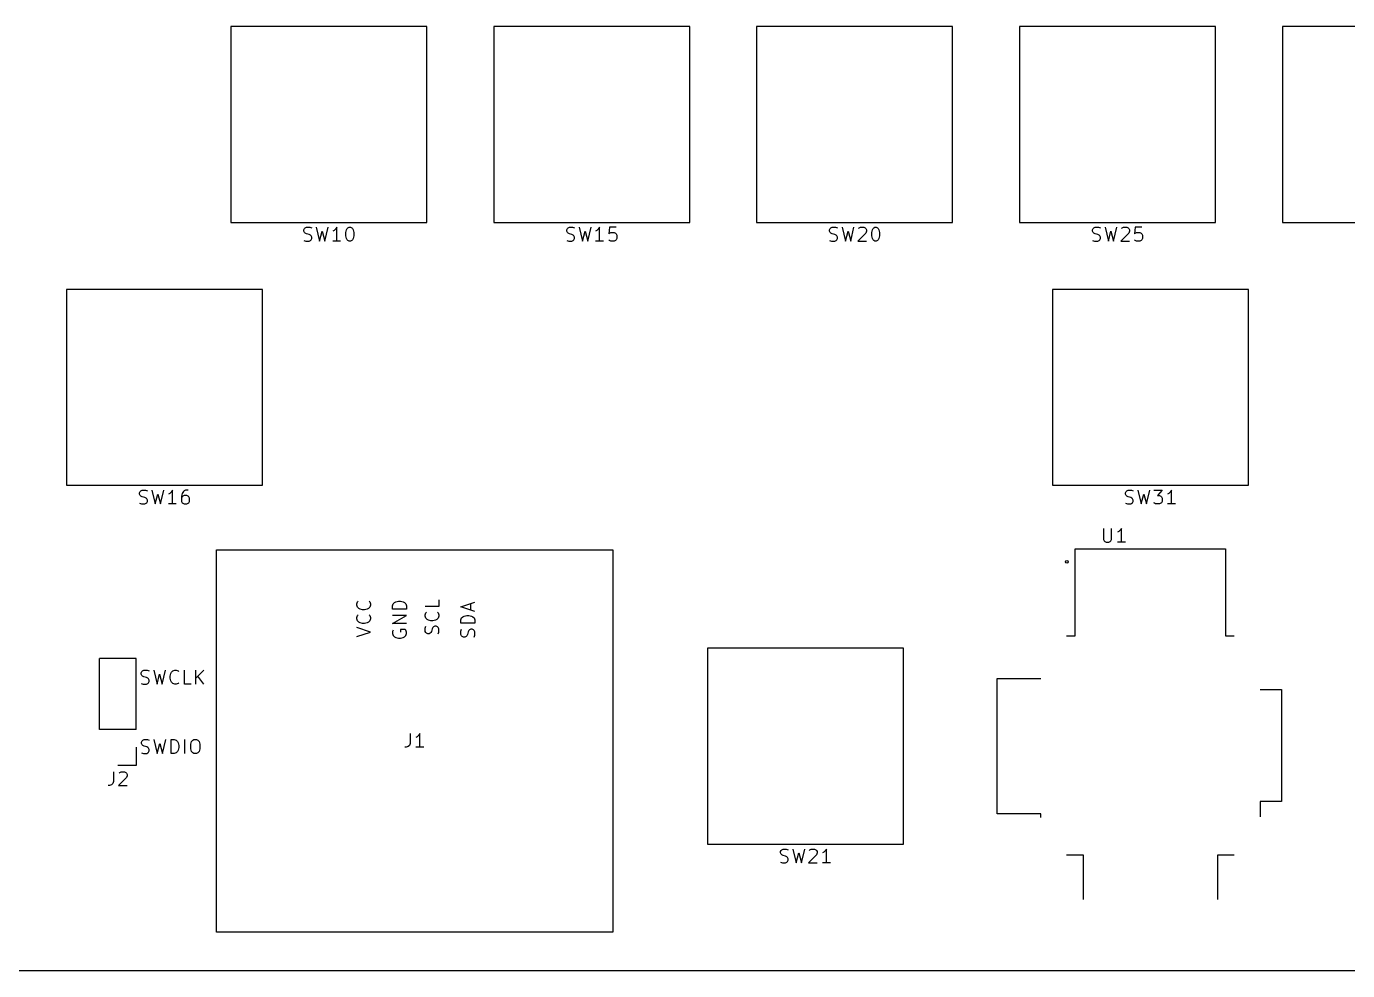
# Model space of a CAD drawing. Extents: x 64 to 386, y -179 to -51.
# Drawn here: x 122 to 217.8, y -179.3 to -110.8 of the extents above; entities that cross this region are included whole.
import ezdxf

# ---------------------------------------------------------------- set-up
doc = ezdxf.new("R2010")
doc.units = 0
doc.layers.add('BLACK', color=7, linetype='CONTINUOUS')

msp = doc.modelspace()

# ---------------------------------------------------------------- linework, layer by layer
at = {"layer": 'BLACK', "linetype": 'CONTINUOUS'}
for p, q in [((136.847, -110.85), (136.847, -125.05)), ((151.047, -110.85), (136.847, -110.85)), ((151.047, -125.05), (151.047, -110.85)), ((155.897, -110.85), (155.897, -125.05)), ((170.097, -110.85), (155.897, -110.85)), ((170.097, -125.05), (170.097, -110.85)), ((174.947, -110.85), (174.947, -125.05)), ((189.147, -110.85), (174.947, -110.85)), ((189.147, -125.05), (189.147, -110.85)), ((193.998, -110.85), (193.998, -125.05)), ((208.197, -110.85), (193.998, -110.85)), ((208.197, -125.05), (208.197, -110.85)), ((213.047, -110.85), (213.047, -125.05)), ((227.248, -110.85), (213.047, -110.85)), ((136.847, -125.05), (151.047, -125.05)), ((142.233, -125.45), (142.328, -125.402)), ((142.328, -125.402), (142.567, -125.402)), ((142.567, -125.402), (142.709, -125.45)), ((143.043, -125.402), (143.281, -126.402)), ((143.662, -126.402), (143.9, -125.402)), ((144.519, -125.402), (144.424, -125.545)), ((144.519, -126.402), (144.519, -125.402)), ((145.328, -125.45), (145.424, -125.402)), ((145.424, -125.402), (145.519, -125.402)), ((145.519, -125.402), (145.614, -125.45)), ((155.897, -125.05), (170.097, -125.05)), ((161.283, -125.45), (161.378, -125.402)), ((161.378, -125.402), (161.617, -125.402)), ((161.617, -125.402), (161.759, -125.45)), ((162.093, -125.402), (162.331, -126.402)), ((162.712, -126.402), (162.95, -125.402)), ((163.569, -125.402), (163.474, -125.545)), ((163.569, -126.402), (163.569, -125.402)), ((164.283, -125.402), (164.236, -125.879)), ((164.759, -125.402), (164.283, -125.402)), ((174.947, -125.05), (189.147, -125.05)), ((180.333, -125.45), (180.428, -125.402)), ((180.428, -125.402), (180.667, -125.402)), ((180.667, -125.402), (180.809, -125.45)), ((181.143, -125.402), (181.381, -126.402)), ((181.762, -126.402), (182, -125.402)), ((182.381, -125.45), (182.476, -125.402)), ((182.476, -125.402), (182.714, -125.402)), ((182.714, -125.402), (182.809, -125.45)), ((183.428, -125.45), (183.524, -125.402)), ((183.524, -125.402), (183.619, -125.402)), ((183.619, -125.402), (183.714, -125.45)), ((193.998, -125.05), (208.197, -125.05)), ((199.383, -125.45), (199.478, -125.402)), ((199.478, -125.402), (199.717, -125.402)), ((199.717, -125.402), (199.859, -125.45)), ((200.193, -125.402), (200.431, -126.402)), ((200.812, -126.402), (201.05, -125.402)), ((201.431, -125.45), (201.526, -125.402)), ((201.526, -125.402), (201.764, -125.402)), ((201.764, -125.402), (201.859, -125.45)), ((202.383, -125.402), (202.336, -125.879)), ((202.859, -125.402), (202.383, -125.402)), ((213.047, -125.05), (227.248, -125.05)), ((142.138, -125.593), (142.186, -125.498)), ((142.138, -125.688), (142.138, -125.593)), ((142.186, -125.783), (142.138, -125.688)), ((142.138, -126.355), (142.281, -126.402)), ((142.186, -125.498), (142.233, -125.45)), ((142.233, -125.831), (142.186, -125.783)), ((142.328, -125.879), (142.233, -125.831)), ((142.519, -125.926), (142.328, -125.879)), ((142.614, -125.974), (142.519, -125.926)), ((142.519, -126.402), (142.614, -126.355)), ((142.662, -126.021), (142.614, -125.974)), ((142.614, -126.355), (142.662, -126.307)), ((142.709, -126.117), (142.662, -126.021)), ((142.662, -126.307), (142.709, -126.212)), ((142.709, -126.212), (142.709, -126.117)), ((143.281, -126.402), (143.471, -125.688)), ((143.471, -125.688), (143.662, -126.402)), ((144.328, -125.64), (144.233, -125.688)), ((144.424, -125.545), (144.328, -125.64)), ((145.186, -125.783), (145.233, -125.593)), ((145.186, -126.021), (145.186, -125.783)), ((145.233, -126.212), (145.186, -126.021)), ((145.233, -125.593), (145.281, -125.498)), ((145.281, -126.307), (145.233, -126.212)), ((145.281, -125.498), (145.328, -125.45)), ((145.328, -126.355), (145.281, -126.307)), ((145.424, -126.402), (145.328, -126.355)), ((145.614, -126.355), (145.519, -126.402)), ((145.614, -125.45), (145.662, -125.498)), ((145.662, -126.307), (145.614, -126.355)), ((145.662, -125.498), (145.709, -125.593)), ((145.709, -126.212), (145.662, -126.307)), ((145.709, -125.593), (145.757, -125.783)), ((145.757, -126.021), (145.709, -126.212)), ((145.757, -125.783), (145.757, -126.021)), ((161.188, -125.593), (161.236, -125.498)), ((161.188, -125.688), (161.188, -125.593)), ((161.236, -125.783), (161.188, -125.688)), ((161.188, -126.355), (161.331, -126.402)), ((161.236, -125.498), (161.283, -125.45)), ((161.283, -125.831), (161.236, -125.783)), ((161.378, -125.879), (161.283, -125.831)), ((161.569, -125.926), (161.378, -125.879)), ((161.664, -125.974), (161.569, -125.926)), ((161.569, -126.402), (161.664, -126.355)), ((161.712, -126.021), (161.664, -125.974)), ((161.664, -126.355), (161.712, -126.307)), ((161.759, -126.117), (161.712, -126.021)), ((161.712, -126.307), (161.759, -126.212)), ((161.759, -126.212), (161.759, -126.117)), ((162.331, -126.402), (162.521, -125.688)), ((162.521, -125.688), (162.712, -126.402)), ((163.378, -125.64), (163.283, -125.688)), ((163.474, -125.545), (163.378, -125.64)), ((164.236, -125.879), (164.283, -125.831)), ((164.283, -126.355), (164.236, -126.307)), ((164.283, -125.831), (164.378, -125.783)), ((164.378, -126.402), (164.283, -126.355)), ((164.378, -125.783), (164.617, -125.783)), ((164.617, -125.783), (164.712, -125.831)), ((164.712, -126.355), (164.617, -126.402)), ((164.712, -125.831), (164.759, -125.879)), ((164.759, -126.307), (164.712, -126.355)), ((164.759, -125.879), (164.807, -125.974)), ((164.807, -126.212), (164.759, -126.307)), ((164.807, -125.974), (164.807, -126.212)), ((180.238, -125.593), (180.286, -125.498)), ((180.238, -125.688), (180.238, -125.593)), ((180.286, -125.783), (180.238, -125.688)), ((180.238, -126.355), (180.381, -126.402)), ((180.286, -125.498), (180.333, -125.45)), ((180.333, -125.831), (180.286, -125.783)), ((180.428, -125.879), (180.333, -125.831)), ((180.619, -125.926), (180.428, -125.879)), ((180.714, -125.974), (180.619, -125.926)), ((180.619, -126.402), (180.714, -126.355)), ((180.762, -126.021), (180.714, -125.974)), ((180.714, -126.355), (180.762, -126.307)), ((180.809, -126.117), (180.762, -126.021)), ((180.762, -126.307), (180.809, -126.212)), ((180.809, -126.212), (180.809, -126.117)), ((181.381, -126.402), (181.571, -125.688)), ((181.571, -125.688), (181.762, -126.402)), ((182.857, -125.831), (182.286, -126.402)), ((182.333, -125.498), (182.381, -125.45)), ((182.809, -125.45), (182.857, -125.498)), ((182.857, -125.498), (182.905, -125.593)), ((182.905, -125.688), (182.857, -125.831)), ((182.905, -125.593), (182.905, -125.688)), ((183.286, -125.783), (183.333, -125.593)), ((183.286, -126.021), (183.286, -125.783)), ((183.333, -126.212), (183.286, -126.021)), ((183.333, -125.593), (183.381, -125.498)), ((183.381, -126.307), (183.333, -126.212)), ((183.381, -125.498), (183.428, -125.45)), ((183.428, -126.355), (183.381, -126.307)), ((183.524, -126.402), (183.428, -126.355)), ((183.714, -126.355), (183.619, -126.402)), ((183.714, -125.45), (183.762, -125.498)), ((183.762, -126.307), (183.714, -126.355)), ((183.762, -125.498), (183.809, -125.593)), ((183.809, -126.212), (183.762, -126.307)), ((183.809, -125.593), (183.857, -125.783)), ((183.857, -126.021), (183.809, -126.212)), ((183.857, -125.783), (183.857, -126.021)), ((199.288, -125.593), (199.336, -125.498)), ((199.288, -125.688), (199.288, -125.593)), ((199.336, -125.783), (199.288, -125.688)), ((199.288, -126.355), (199.431, -126.402)), ((199.336, -125.498), (199.383, -125.45)), ((199.383, -125.831), (199.336, -125.783)), ((199.478, -125.879), (199.383, -125.831)), ((199.669, -125.926), (199.478, -125.879)), ((199.764, -125.974), (199.669, -125.926)), ((199.669, -126.402), (199.764, -126.355)), ((199.812, -126.021), (199.764, -125.974)), ((199.764, -126.355), (199.812, -126.307)), ((199.859, -126.117), (199.812, -126.021)), ((199.812, -126.307), (199.859, -126.212)), ((199.859, -126.212), (199.859, -126.117)), ((200.431, -126.402), (200.621, -125.688)), ((200.621, -125.688), (200.812, -126.402)), ((201.907, -125.831), (201.336, -126.402)), ((201.383, -125.498), (201.431, -125.45)), ((201.859, -125.45), (201.907, -125.498)), ((201.907, -125.498), (201.955, -125.593)), ((201.955, -125.688), (201.907, -125.831)), ((201.955, -125.593), (201.955, -125.688)), ((202.336, -125.879), (202.383, -125.831)), ((202.383, -126.355), (202.336, -126.307)), ((202.383, -125.831), (202.478, -125.783)), ((202.478, -126.402), (202.383, -126.355)), ((202.478, -125.783), (202.717, -125.783)), ((202.717, -125.783), (202.812, -125.831)), ((202.812, -126.355), (202.717, -126.402)), ((202.812, -125.831), (202.859, -125.879)), ((202.859, -126.307), (202.812, -126.355)), ((202.859, -125.879), (202.907, -125.974)), ((202.907, -126.212), (202.859, -126.307)), ((202.907, -125.974), (202.907, -126.212)), ((142.281, -126.402), (142.519, -126.402)), ((144.805, -126.402), (144.233, -126.402)), ((145.519, -126.402), (145.424, -126.402)), ((161.331, -126.402), (161.569, -126.402)), ((163.855, -126.402), (163.283, -126.402)), ((164.617, -126.402), (164.378, -126.402)), ((180.381, -126.402), (180.619, -126.402)), ((182.286, -126.402), (182.905, -126.402)), ((183.619, -126.402), (183.524, -126.402)), ((199.431, -126.402), (199.669, -126.402)), ((201.336, -126.402), (201.955, -126.402)), ((202.717, -126.402), (202.478, -126.402)), ((124.941, -129.9), (124.941, -144.1)), ((139.141, -129.9), (124.941, -129.9)), ((139.141, -144.1), (139.141, -129.9)), ((210.579, -129.9), (196.379, -129.9)), ((196.379, -129.9), (196.379, -144.1)), ((210.579, -144.1), (210.579, -129.9)), ((124.941, -144.1), (139.141, -144.1)), ((130.232, -144.643), (130.279, -144.548)), ((130.279, -144.548), (130.327, -144.5)), ((130.327, -144.5), (130.422, -144.452)), ((130.422, -144.452), (130.66, -144.452)), ((130.66, -144.452), (130.803, -144.5)), ((131.136, -144.452), (131.375, -145.452)), ((131.756, -145.452), (131.994, -144.452)), ((132.613, -144.452), (132.517, -144.595)), ((132.613, -145.452), (132.613, -144.452)), ((133.422, -144.548), (133.327, -144.69)), ((133.47, -144.5), (133.422, -144.548)), ((133.565, -144.452), (133.47, -144.5)), ((133.756, -144.452), (133.565, -144.452)), ((196.379, -144.1), (210.579, -144.1)), ((201.669, -144.643), (201.717, -144.548)), ((201.717, -144.548), (201.764, -144.5)), ((201.764, -144.5), (201.86, -144.452)), ((201.86, -144.452), (202.098, -144.452)), ((202.098, -144.452), (202.241, -144.5)), ((202.574, -144.452), (202.812, -145.452)), ((203.193, -145.452), (203.431, -144.452)), ((203.717, -144.452), (204.336, -144.452)), ((204.336, -144.452), (204.003, -144.833)), ((205.003, -144.452), (204.907, -144.595)), ((205.003, -145.452), (205.003, -144.452)), ((130.232, -144.738), (130.232, -144.643)), ((130.279, -144.833), (130.232, -144.738)), ((130.232, -145.405), (130.375, -145.452)), ((130.327, -144.881), (130.279, -144.833)), ((130.422, -144.929), (130.327, -144.881)), ((130.375, -145.452), (130.613, -145.452)), ((130.613, -144.976), (130.422, -144.929)), ((130.708, -145.024), (130.613, -144.976)), ((130.613, -145.452), (130.708, -145.405)), ((130.756, -145.071), (130.708, -145.024)), ((130.708, -145.405), (130.756, -145.357)), ((130.803, -145.167), (130.756, -145.071)), ((130.756, -145.357), (130.803, -145.262)), ((130.803, -145.262), (130.803, -145.167)), ((131.375, -145.452), (131.565, -144.738)), ((131.565, -144.738), (131.756, -145.452)), ((132.422, -144.69), (132.327, -144.738)), ((132.898, -145.452), (132.327, -145.452)), ((132.517, -144.595), (132.422, -144.69)), ((133.327, -144.69), (133.279, -144.881)), ((133.279, -144.881), (133.279, -145.262)), ((133.327, -144.929), (133.279, -145.024)), ((133.279, -145.262), (133.327, -145.357)), ((133.375, -144.881), (133.327, -144.929)), ((133.327, -145.357), (133.375, -145.405)), ((133.47, -144.833), (133.375, -144.881)), ((133.375, -145.405), (133.47, -145.452)), ((133.66, -144.833), (133.47, -144.833)), ((133.47, -145.452), (133.66, -145.452)), ((133.756, -144.881), (133.66, -144.833)), ((133.66, -145.452), (133.756, -145.405)), ((133.803, -144.929), (133.756, -144.881)), ((133.756, -145.405), (133.803, -145.357)), ((133.851, -145.024), (133.803, -144.929)), ((133.803, -145.357), (133.851, -145.262)), ((133.851, -145.262), (133.851, -145.024)), ((201.669, -144.738), (201.669, -144.643)), ((201.717, -144.833), (201.669, -144.738)), ((201.669, -145.405), (201.812, -145.452)), ((201.764, -144.881), (201.717, -144.833)), ((201.86, -144.929), (201.764, -144.881)), ((201.812, -145.452), (202.05, -145.452)), ((202.05, -144.976), (201.86, -144.929)), ((202.145, -145.024), (202.05, -144.976)), ((202.05, -145.452), (202.145, -145.405)), ((202.193, -145.071), (202.145, -145.024)), ((202.145, -145.405), (202.193, -145.357)), ((202.241, -145.167), (202.193, -145.071)), ((202.193, -145.357), (202.241, -145.262)), ((202.241, -145.262), (202.241, -145.167)), ((202.812, -145.452), (203.003, -144.738)), ((203.003, -144.738), (203.193, -145.452)), ((203.764, -145.405), (203.717, -145.357)), ((203.86, -145.452), (203.764, -145.405)), ((204.145, -145.452), (203.86, -145.452)), ((204.003, -144.833), (204.145, -144.833)), ((204.145, -144.833), (204.241, -144.881)), ((204.241, -145.405), (204.145, -145.452)), ((204.241, -144.881), (204.288, -144.929)), ((204.288, -145.357), (204.241, -145.405)), ((204.288, -144.929), (204.336, -145.024)), ((204.336, -145.262), (204.288, -145.357)), ((204.336, -145.024), (204.336, -145.262)), ((204.812, -144.69), (204.717, -144.738)), ((205.288, -145.452), (204.717, -145.452)), ((204.907, -144.595), (204.812, -144.69)), ((200.092, -147.217), (200.092, -148.027)), ((200.663, -148.027), (200.663, -147.217)), ((201.282, -147.36), (201.187, -147.455)), ((201.378, -147.217), (201.282, -147.36)), ((201.378, -148.217), (201.378, -147.217)), ((200.092, -148.027), (200.139, -148.122)), ((200.139, -148.122), (200.187, -148.17)), ((200.187, -148.17), (200.282, -148.217)), ((200.282, -148.217), (200.473, -148.217)), ((200.473, -148.217), (200.568, -148.17)), ((200.568, -148.17), (200.616, -148.122)), ((200.616, -148.122), (200.663, -148.027)), ((201.187, -147.455), (201.092, -147.503)), ((201.663, -148.217), (201.092, -148.217)), ((135.82, -148.78), (164.52, -148.78)), ((135.82, -176.48), (135.82, -148.78)), ((164.52, -148.78), (164.52, -176.48)), ((198.029, -148.7), (208.929, -148.7)), ((198.029, -155), (198.029, -148.7)), ((208.929, -148.7), (208.929, -155)), ((145.972, -152.682), (146.02, -152.54)), ((145.972, -152.778), (145.972, -152.682)), ((146.02, -152.92), (145.972, -152.778)), ((146.02, -152.54), (146.068, -152.492)), ((146.115, -153.016), (146.02, -152.92)), ((146.21, -153.063), (146.115, -153.016)), ((146.401, -153.111), (146.21, -153.063)), ((146.544, -153.111), (146.401, -153.111)), ((146.734, -153.063), (146.544, -153.111)), ((146.83, -153.016), (146.734, -153.063)), ((146.925, -152.92), (146.83, -153.016)), ((146.877, -152.492), (146.925, -152.54)), ((146.925, -152.54), (146.972, -152.682)), ((146.972, -152.778), (146.925, -152.92)), ((146.972, -152.682), (146.972, -152.778)), ((148.572, -152.83), (148.62, -152.687)), ((148.572, -153.068), (148.572, -152.83)), ((149.572, -153.068), (148.572, -153.068)), ((148.62, -152.687), (148.715, -152.592)), ((148.715, -152.592), (148.81, -152.544)), ((148.81, -152.544), (149.001, -152.497)), ((149.001, -152.497), (149.144, -152.497)), ((149.144, -152.497), (149.334, -152.544)), ((149.334, -152.544), (149.43, -152.592)), ((149.43, -152.592), (149.525, -152.687)), ((149.525, -152.687), (149.572, -152.83)), ((149.572, -152.83), (149.572, -153.068)), ((151.922, -152.87), (150.922, -152.87)), ((151.922, -152.394), (151.922, -152.87)), ((153.522, -152.904), (154.522, -152.57)), ((154.522, -153.237), (153.522, -152.904)), ((154.237, -153.142), (154.237, -152.666)), ((145.972, -153.682), (146.02, -153.54)), ((145.972, -153.778), (145.972, -153.682)), ((146.02, -153.92), (145.972, -153.778)), ((146.02, -153.54), (146.068, -153.492)), ((146.115, -154.016), (146.02, -153.92)), ((146.21, -154.063), (146.115, -154.016)), ((146.401, -154.111), (146.21, -154.063)), ((146.544, -154.111), (146.401, -154.111)), ((146.734, -154.063), (146.544, -154.111)), ((146.83, -154.016), (146.734, -154.063)), ((146.925, -153.92), (146.83, -154.016)), ((146.877, -153.492), (146.925, -153.54)), ((146.925, -153.54), (146.972, -153.682)), ((146.972, -153.778), (146.925, -153.92)), ((146.972, -153.682), (146.972, -153.778)), ((148.572, -154.116), (149.572, -153.544)), ((149.572, -153.544), (148.572, -153.544)), ((149.572, -154.116), (148.572, -154.116)), ((150.922, -153.49), (150.97, -153.347)), ((150.922, -153.585), (150.922, -153.49)), ((150.97, -153.728), (150.922, -153.585)), ((150.97, -153.347), (151.018, -153.299)), ((151.065, -153.823), (150.97, -153.728)), ((151.16, -153.87), (151.065, -153.823)), ((151.351, -153.918), (151.16, -153.87)), ((151.494, -153.918), (151.351, -153.918)), ((151.684, -153.87), (151.494, -153.918)), ((151.78, -153.823), (151.684, -153.87)), ((151.875, -153.728), (151.78, -153.823)), ((151.827, -153.299), (151.875, -153.347)), ((151.875, -153.347), (151.922, -153.49)), ((151.922, -153.585), (151.875, -153.728)), ((151.922, -153.49), (151.922, -153.585)), ((153.522, -153.856), (153.57, -153.713)), ((153.522, -154.094), (153.522, -153.856)), ((154.522, -154.094), (153.522, -154.094)), ((153.57, -153.713), (153.665, -153.618)), ((153.665, -153.618), (153.76, -153.57)), ((153.76, -153.57), (153.951, -153.523)), ((153.951, -153.523), (154.094, -153.523)), ((154.094, -153.523), (154.284, -153.57)), ((154.284, -153.57), (154.38, -153.618)), ((154.38, -153.618), (154.475, -153.713)), ((154.475, -153.713), (154.522, -153.856)), ((154.522, -153.856), (154.522, -154.094)), ((146.972, -154.73), (145.972, -154.397)), ((145.972, -155.063), (146.972, -154.73)), ((148.62, -154.592), (148.572, -154.687)), ((148.572, -154.687), (148.572, -154.83)), ((148.572, -154.83), (148.62, -154.973)), ((148.62, -154.973), (148.715, -155.068)), ((148.715, -155.068), (148.81, -155.116)), ((149.477, -154.544), (149.144, -154.544)), ((149.144, -154.544), (149.144, -154.735)), ((149.334, -155.116), (149.43, -155.068)), ((149.43, -155.068), (149.525, -154.973)), ((149.525, -154.592), (149.477, -154.544)), ((149.572, -154.735), (149.525, -154.592)), ((149.525, -154.973), (149.572, -154.83)), ((149.572, -154.83), (149.572, -154.735)), ((150.922, -154.442), (150.97, -154.299)), ((150.922, -154.68), (150.922, -154.442)), ((150.97, -154.775), (150.922, -154.68)), ((151.018, -154.823), (150.97, -154.775)), ((151.113, -154.87), (151.018, -154.823)), ((151.208, -154.87), (151.113, -154.87)), ((151.303, -154.823), (151.208, -154.87)), ((151.351, -154.775), (151.303, -154.823)), ((151.399, -154.68), (151.351, -154.775)), ((151.446, -154.49), (151.399, -154.68)), ((151.494, -154.394), (151.446, -154.49)), ((151.541, -154.347), (151.494, -154.394)), ((151.637, -154.299), (151.541, -154.347)), ((151.732, -154.299), (151.637, -154.299)), ((151.827, -154.347), (151.732, -154.299)), ((151.875, -154.394), (151.827, -154.347)), ((151.922, -154.49), (151.875, -154.394)), ((151.875, -154.87), (151.922, -154.728)), ((151.922, -154.728), (151.922, -154.49)), ((153.522, -154.666), (153.57, -154.523)), ((153.522, -154.904), (153.522, -154.666)), ((153.57, -154.999), (153.522, -154.904)), ((153.618, -155.047), (153.57, -154.999)), ((153.713, -155.094), (153.618, -155.047)), ((153.903, -155.047), (153.808, -155.094)), ((153.951, -154.999), (153.903, -155.047)), ((153.999, -154.904), (153.951, -154.999)), ((154.046, -154.713), (153.999, -154.904)), ((154.094, -154.618), (154.046, -154.713)), ((154.141, -154.57), (154.094, -154.618)), ((154.237, -154.523), (154.141, -154.57)), ((154.332, -154.523), (154.237, -154.523)), ((154.427, -154.57), (154.332, -154.523)), ((154.475, -154.618), (154.427, -154.57)), ((154.522, -154.713), (154.475, -154.618)), ((154.475, -155.094), (154.522, -154.951)), ((154.522, -154.951), (154.522, -154.713)), ((197.409, -155), (198.029, -155)), ((208.929, -155), (209.559, -155)), ((148.81, -155.116), (149.001, -155.163)), ((149.001, -155.163), (149.144, -155.163)), ((149.144, -155.163), (149.334, -155.116)), ((153.808, -155.094), (153.713, -155.094)), ((171.379, -155.9), (171.379, -170.1)), ((185.579, -155.9), (171.379, -155.9)), ((185.579, -170.1), (185.579, -155.9)), ((130, -156.66), (127.34, -156.66)), ((127.34, -161.8), (127.34, -156.66)), ((130, -161.8), (130, -156.66)), ((130.358, -157.693), (130.406, -157.598)), ((130.358, -157.788), (130.358, -157.693)), ((130.406, -157.883), (130.358, -157.788)), ((130.406, -157.598), (130.453, -157.55)), ((130.453, -157.931), (130.406, -157.883)), ((130.453, -157.55), (130.549, -157.502)), ((130.549, -157.979), (130.453, -157.931)), ((130.549, -157.502), (130.787, -157.502)), ((130.787, -157.502), (130.93, -157.55)), ((131.263, -157.502), (131.501, -158.502)), ((131.501, -158.502), (131.691, -157.788)), ((131.691, -157.788), (131.882, -158.502)), ((131.882, -158.502), (132.12, -157.502)), ((132.453, -157.931), (132.501, -157.74)), ((132.453, -158.074), (132.453, -157.931)), ((132.501, -157.74), (132.549, -157.645)), ((132.549, -157.645), (132.644, -157.55)), ((132.644, -157.55), (132.787, -157.502)), ((132.787, -157.502), (132.882, -157.502)), ((132.882, -157.502), (133.025, -157.55)), ((133.025, -157.55), (133.072, -157.598)), ((133.501, -158.502), (133.501, -157.502)), ((134.31, -158.502), (134.31, -157.502)), ((134.882, -157.502), (134.31, -158.074)), ((134.882, -158.502), (134.453, -157.931)), ((130.358, -158.455), (130.501, -158.502)), ((130.501, -158.502), (130.739, -158.502)), ((130.739, -158.026), (130.549, -157.979)), ((130.834, -158.074), (130.739, -158.026)), ((130.739, -158.502), (130.834, -158.455)), ((130.882, -158.121), (130.834, -158.074)), ((130.834, -158.455), (130.882, -158.407)), ((130.93, -158.217), (130.882, -158.121)), ((130.882, -158.407), (130.93, -158.312)), ((130.93, -158.312), (130.93, -158.217)), ((132.501, -158.264), (132.453, -158.074)), ((132.549, -158.36), (132.501, -158.264)), ((132.644, -158.455), (132.549, -158.36)), ((132.787, -158.502), (132.644, -158.455)), ((132.882, -158.502), (132.787, -158.502)), ((133.025, -158.455), (132.882, -158.502)), ((133.072, -158.407), (133.025, -158.455)), ((133.977, -158.502), (133.501, -158.502)), ((192.379, -167.9), (192.379, -158.1)), ((192.379, -158.1), (195.529, -158.1)), ((211.429, -158.9), (212.979, -158.9)), ((212.979, -158.9), (212.979, -167)), ((130, -161.8), (127.34, -161.8)), ((130.371, -162.713), (130.419, -162.618)), ((130.371, -162.808), (130.371, -162.713)), ((130.419, -162.618), (130.466, -162.57)), ((130.466, -162.57), (130.561, -162.522)), ((130.561, -162.522), (130.8, -162.522)), ((130.8, -162.522), (130.942, -162.57)), ((131.276, -162.522), (131.514, -163.522)), ((131.895, -163.522), (132.133, -162.522)), ((132.514, -163.522), (132.514, -162.522)), ((132.514, -162.522), (132.752, -162.522)), ((132.752, -162.522), (132.895, -162.57)), ((132.895, -162.57), (132.99, -162.665)), ((132.99, -162.665), (133.038, -162.76)), ((133.514, -163.522), (133.514, -162.522)), ((133.942, -162.856), (133.99, -162.665)), ((133.99, -162.665), (134.085, -162.57)), ((134.085, -162.57), (134.18, -162.522)), ((134.18, -162.522), (134.371, -162.522)), ((134.371, -162.522), (134.466, -162.57)), ((134.466, -162.57), (134.561, -162.665)), ((134.561, -162.665), (134.609, -162.856)), ((149.837, -162.082), (149.837, -162.797)), ((150.36, -162.32), (150.265, -162.368)), ((150.456, -162.225), (150.36, -162.32)), ((150.551, -162.082), (150.456, -162.225)), ((150.551, -163.082), (150.551, -162.082)), ((130, -163.07), (130, -164.4)), ((130.419, -162.903), (130.371, -162.808)), ((130.371, -163.475), (130.514, -163.522)), ((130.466, -162.951), (130.419, -162.903)), ((130.561, -162.999), (130.466, -162.951)), ((130.514, -163.522), (130.752, -163.522)), ((130.752, -163.046), (130.561, -162.999)), ((130.847, -163.094), (130.752, -163.046)), ((130.752, -163.522), (130.847, -163.475)), ((130.895, -163.141), (130.847, -163.094)), ((130.847, -163.475), (130.895, -163.427)), ((130.942, -163.237), (130.895, -163.141)), ((130.895, -163.427), (130.942, -163.332)), ((130.942, -163.332), (130.942, -163.237)), ((131.514, -163.522), (131.704, -162.808)), ((131.704, -162.808), (131.895, -163.522)), ((132.752, -163.522), (132.514, -163.522)), ((132.895, -163.475), (132.752, -163.522)), ((132.99, -163.38), (132.895, -163.475)), ((133.038, -163.284), (132.99, -163.38)), ((133.038, -162.76), (133.085, -162.951)), ((133.085, -163.094), (133.038, -163.284)), ((133.085, -162.951), (133.085, -163.094)), ((133.942, -163.189), (133.942, -162.856)), ((133.99, -163.38), (133.942, -163.189)), ((134.085, -163.475), (133.99, -163.38)), ((134.18, -163.522), (134.085, -163.475)), ((134.371, -163.522), (134.18, -163.522)), ((134.466, -163.475), (134.371, -163.522)), ((134.561, -163.38), (134.466, -163.475)), ((134.609, -163.189), (134.561, -163.38)), ((134.609, -162.856), (134.609, -163.189)), ((149.551, -163.082), (149.456, -163.082)), ((149.694, -163.035), (149.551, -163.082)), ((149.789, -162.94), (149.694, -163.035)), ((149.837, -162.797), (149.789, -162.94)), ((150.837, -163.082), (150.265, -163.082)), ((130, -164.4), (128.67, -164.4)), ((128.337, -165.567), (128.289, -165.71)), ((128.337, -164.852), (128.337, -165.567)), ((129.289, -165.281), (128.718, -165.852)), ((128.765, -164.948), (128.813, -164.9)), ((128.813, -164.9), (128.908, -164.852)), ((128.908, -164.852), (129.146, -164.852)), ((129.146, -164.852), (129.241, -164.9)), ((129.241, -164.9), (129.289, -164.948)), ((129.289, -164.948), (129.337, -165.043)), ((129.337, -165.138), (129.289, -165.281)), ((129.337, -165.043), (129.337, -165.138)), ((128.051, -165.852), (127.956, -165.852)), ((128.194, -165.805), (128.051, -165.852)), ((128.289, -165.71), (128.194, -165.805)), ((128.718, -165.852), (129.337, -165.852)), ((211.429, -167), (211.429, -168.12)), ((212.979, -167), (211.429, -167)), ((195.529, -167.9), (192.379, -167.9)), ((195.529, -168.17), (195.529, -167.9)), ((171.379, -170.1), (185.579, -170.1)), ((176.669, -170.643), (176.717, -170.548)), ((176.669, -170.738), (176.669, -170.643)), ((176.717, -170.833), (176.669, -170.738)), ((176.717, -170.548), (176.764, -170.5)), ((176.764, -170.881), (176.717, -170.833)), ((176.764, -170.5), (176.86, -170.452)), ((176.86, -170.929), (176.764, -170.881)), ((176.86, -170.452), (177.098, -170.452)), ((177.05, -170.976), (176.86, -170.929)), ((177.145, -171.024), (177.05, -170.976)), ((177.098, -170.452), (177.241, -170.5)), ((177.193, -171.071), (177.145, -171.024)), ((177.241, -171.167), (177.193, -171.071)), ((177.193, -171.357), (177.241, -171.262)), ((177.241, -171.262), (177.241, -171.167)), ((177.574, -170.452), (177.812, -171.452)), ((177.812, -171.452), (178.003, -170.738)), ((178.003, -170.738), (178.193, -171.452)), ((178.193, -171.452), (178.431, -170.452)), ((179.288, -170.881), (178.717, -171.452)), ((178.764, -170.548), (178.812, -170.5)), ((178.812, -170.5), (178.907, -170.452)), ((178.907, -170.452), (179.145, -170.452)), ((179.145, -170.452), (179.241, -170.5)), ((179.241, -170.5), (179.288, -170.548)), ((179.288, -170.548), (179.336, -170.643)), ((179.336, -170.738), (179.288, -170.881)), ((179.336, -170.643), (179.336, -170.738)), ((179.812, -170.69), (179.717, -170.738)), ((179.907, -170.595), (179.812, -170.69)), ((180.003, -170.452), (179.907, -170.595)), ((180.003, -171.452), (180.003, -170.452)), ((198.629, -170.9), (197.409, -170.9)), ((198.629, -174.1), (198.629, -170.9)), ((209.559, -170.9), (208.329, -170.9)), ((208.329, -170.9), (208.329, -174.1)), ((176.669, -171.405), (176.812, -171.452)), ((176.812, -171.452), (177.05, -171.452)), ((177.05, -171.452), (177.145, -171.405)), ((177.145, -171.405), (177.193, -171.357)), ((178.717, -171.452), (179.336, -171.452)), ((180.288, -171.452), (179.717, -171.452)), ((164.52, -176.48), (135.82, -176.48)), ((69.04, -179.26), (380.87, -179.26))]:
    msp.add_line(p, q, dxfattribs=at)
at = {"layer": 'BLACK'}
msp.add_circle((197.429, -149.65), 0.1, dxfattribs=at)

doc.saveas('drawing.dxf')
